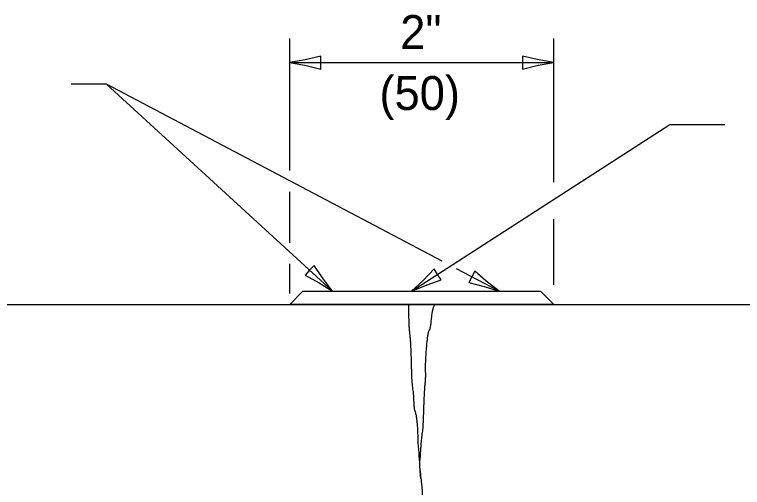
# Model space of a CAD drawing. Extents: x 0 to 2.83, y 0 to 1.83.
# Drawn here: x 1.5122 to 1.7851, y 1.3262 to 1.5034 of the extents above; entities that cross this region are included whole.
import ezdxf

# ---------------------------------------------------------------- set-up
doc = ezdxf.new("R2010")
doc.units = 0
for name, color, linetype in [('RD_Pr_Roadway_Dimensions', 7, 'Continuous'), ('RD_Pr_Roadway_Items', 7, 'Continuous'), ('RD_Pr_Roadway_Notes', 7, 'Continuous'), ('SH_General_Details', 7, 'Continuous')]:
    doc.layers.add(name, color=color, linetype=linetype)

msp = doc.modelspace()

# ---------------------------------------------------------------- linework, layer by layer
at = {"layer": 'RD_Pr_Roadway_Dimensions'}
for p, q in [((1.61536, 1.44496), (1.61536, 1.49438)), ((1.71433, 1.44053), (1.71433, 1.49438)), ((1.61536, 1.48539), (1.71433, 1.48539)), ((1.61536, 1.4178), (1.61536, 1.43694)), ((1.71433, 1.40214), (1.71433, 1.42674)), ((1.61536, 1.39888), (1.61536, 1.41001))]:
    msp.add_line(p, q, dxfattribs=at)
for points in [[(1.62702, 1.48295), (1.62703, 1.48539), (1.62703, 1.48783), (1.62119, 1.4864), (1.61536, 1.48539), (1.62158, 1.48426)], [(1.70267, 1.48783), (1.70266, 1.48539), (1.70266, 1.48295), (1.70849, 1.48438), (1.71433, 1.48539), (1.70811, 1.48652)]]:
    msp.add_lwpolyline(points, close=True, dxfattribs=at)
at = {"layer": 'RD_Pr_Roadway_Items'}
msp.add_line((0.9127, 1.39471), (1.82814, 1.39471), dxfattribs=at)
msp.add_lwpolyline([(1.61536, 1.39471), (1.62031, 1.39966), (1.70938, 1.39966), (1.71433, 1.39471)], close=True, dxfattribs=at)
for points in [[(1.65989, 1.39471), (1.66005, 1.38691), (1.66015, 1.38534), (1.6603, 1.38378), (1.66046, 1.38222), (1.66059, 1.38066), (1.66077, 1.37709), (1.66094, 1.3712), (1.66112, 1.36603), (1.66121, 1.36487), (1.66136, 1.36371), (1.66152, 1.36255), (1.66166, 1.36139), (1.66177, 1.36001), (1.66183, 1.35863), (1.6619, 1.35724), (1.66202, 1.35586), (1.66215, 1.35519), (1.66236, 1.35453), (1.66258, 1.35386), (1.66273, 1.35319), (1.66291, 1.35185), (1.66306, 1.35052), (1.66326, 1.34783), (1.66344, 1.34284), (1.6638, 1.33785), (1.66415, 1.33285), (1.66455, 1.32952)], [(1.75391, 1.17204), (1.76059, 1.18414), (1.77092, 1.19782), (1.77287, 1.20257), (1.7765, 1.20927), (1.77929, 1.21541), (1.78181, 1.22155), (1.7846, 1.23299), (1.78822, 1.245), (1.79436, 1.2556), (1.80079, 1.26593), (1.80553, 1.27291), (1.81196, 1.28073), (1.81837, 1.28715), (1.82312, 1.2958), (1.82591, 1.30306), (1.82731, 1.30613), (1.82815, 1.31981), (1.82815, 1.33265), (1.82535, 1.35275), (1.82507, 1.35833), (1.82535, 1.37034), (1.82647, 1.37564), (1.82731, 1.38011), (1.82814, 1.39471)]]:
    msp.add_spline(points, degree=3, dxfattribs=at)
for points in [[(1.66455, 1.32952), (1.66439, 1.33111), (1.66421, 1.33269), (1.66415, 1.33428), (1.66412, 1.33541), (1.66426, 1.33654), (1.66433, 1.33767), (1.66445, 1.33934), (1.66456, 1.341), (1.66469, 1.34266), (1.66487, 1.34499), (1.66528, 1.34729), (1.66541, 1.34962), (1.66548, 1.35099), (1.66553, 1.35235), (1.66558, 1.35372), (1.66565, 1.35533), (1.6657, 1.35694), (1.66576, 1.35854), (1.66581, 1.35973), (1.66588, 1.36092), (1.66594, 1.36211), (1.66602, 1.36366), (1.66622, 1.3652), (1.6663, 1.36675), (1.66639, 1.36853), (1.66623, 1.37031), (1.6663, 1.3721), (1.66637, 1.37412), (1.66651, 1.37614), (1.66665, 1.37816), (1.66677, 1.37983), (1.66695, 1.3815), (1.66719, 1.38316), (1.66737, 1.38445), (1.66803, 1.38563), (1.66826, 1.38691), (1.66837, 1.38755), (1.66833, 1.38821), (1.66843, 1.38887), (1.66876, 1.39086), (1.66918, 1.39394), (1.66979, 1.39471)], [(1.66455, 1.32952), (1.6646, 1.32909), (1.66465, 1.32865), (1.66469, 1.32821), (1.66475, 1.32762), (1.66481, 1.32702), (1.66487, 1.32643), (1.66498, 1.32518), (1.66502, 1.32393), (1.66505, 1.32268), (1.66509, 1.32114), (1.66502, 1.31959), (1.66505, 1.31804), (1.66508, 1.31668), (1.66515, 1.31531), (1.66523, 1.31394), (1.66531, 1.31263), (1.66553, 1.31133), (1.66558, 1.31002), (1.66567, 1.30806), (1.66564, 1.30609), (1.66558, 1.30413), (1.66551, 1.30127), (1.66544, 1.29842), (1.66523, 1.29556), (1.66508, 1.29348), (1.66485, 1.29141), (1.66469, 1.28932), (1.66449, 1.28671), (1.6643, 1.28409), (1.66415, 1.28147), (1.66402, 1.27909), (1.66399, 1.27671), (1.66398, 1.27434), (1.66396, 1.27196), (1.66396, 1.26958), (1.66415, 1.2672), (1.6643, 1.26541), (1.66453, 1.26364), (1.66469, 1.26185), (1.66488, 1.25971), (1.66504, 1.25757), (1.66523, 1.25543), (1.6654, 1.25346), (1.6658, 1.25151), (1.66594, 1.24954), (1.66607, 1.2477), (1.66601, 1.24585), (1.66594, 1.24401), (1.66585, 1.24163), (1.66571, 1.23925), (1.66558, 1.23687), (1.66548, 1.23497), (1.66532, 1.23307), (1.66505, 1.23117)]]:
    msp.add_open_spline(points, degree=3, dxfattribs=at)
at = {"layer": 'RD_Pr_Roadway_Notes'}
for p, q in [((1.54668, 1.4773), (1.53341, 1.4773)), ((1.54668, 1.4773), (1.63141, 1.39966)), ((1.67251, 1.41095), (1.54668, 1.4773)), ((1.66102, 1.39966), (1.75788, 1.46217)), ((1.75788, 1.46217), (1.77853, 1.46217)), ((1.69391, 1.39966), (1.67785, 1.40813))]:
    msp.add_line(p, q, dxfattribs=at)
for points in [[(1.62446, 1.40934), (1.62281, 1.40754), (1.62116, 1.40574), (1.62643, 1.40285), (1.63141, 1.39966), (1.62759, 1.4047)], [(1.67214, 1.40393), (1.67082, 1.40599), (1.6695, 1.40804), (1.66537, 1.40367), (1.66102, 1.39966), (1.66686, 1.40208)], [(1.68474, 1.40726), (1.68359, 1.4051), (1.68246, 1.40294), (1.68828, 1.40149), (1.69391, 1.39966), (1.68894, 1.40356)]]:
    msp.add_lwpolyline(points, close=True, dxfattribs=at)
at = {"layer": 'SH_General_Details'}
for p, q in [((1.62031, 1.39966), (1.61536, 1.39471)), ((1.62031, 1.39966), (1.70938, 1.39966)), ((1.70938, 1.39966), (1.71433, 1.39471))]:
    msp.add_line(p, q, dxfattribs=at)

# ---------------------------------------------------------------- texts
at = {"layer": 'RD_Pr_Roadway_Dimensions'}
for s, p in [('2"', (1.65679, 1.49047)), ('(50)', (1.649, 1.46761))]:
    msp.add_text(s, height=0.0127, dxfattribs=at).set_placement(p)

doc.saveas('drawing.dxf')
